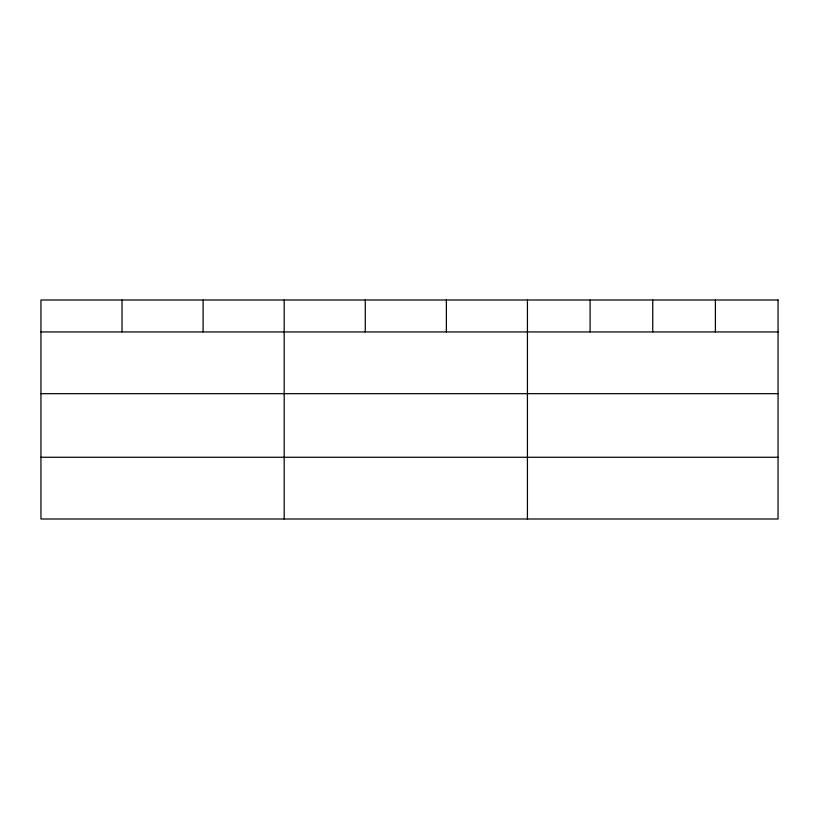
<?xml version="1.0" encoding="UTF-8"?>
<svg xmlns="http://www.w3.org/2000/svg" width="819" height="819" viewBox="0 0 819 819"><rect width="100%" height="100%" fill="white"/><g stroke="black" fill="none" stroke-linecap="round" stroke-linejoin="round"><path stroke-width="1.23" d="M40.95 331.941L778.05 331.941M40.95 393.673L778.05 393.673M40.95 457.268L778.05 457.268M715.396 300L715.396 331.941M652.743 300L652.743 331.941M590.089 300L590.089 331.941M527.436 300L527.436 519M446.355 300L446.355 331.941M365.274 300L365.274 331.941M284.193 300L284.193 519M203.112 300L203.112 331.941M122.031 300L122.031 331.941M778.05 300L40.95 300L40.95 519L778.05 519L778.05 300"/></g></svg>
